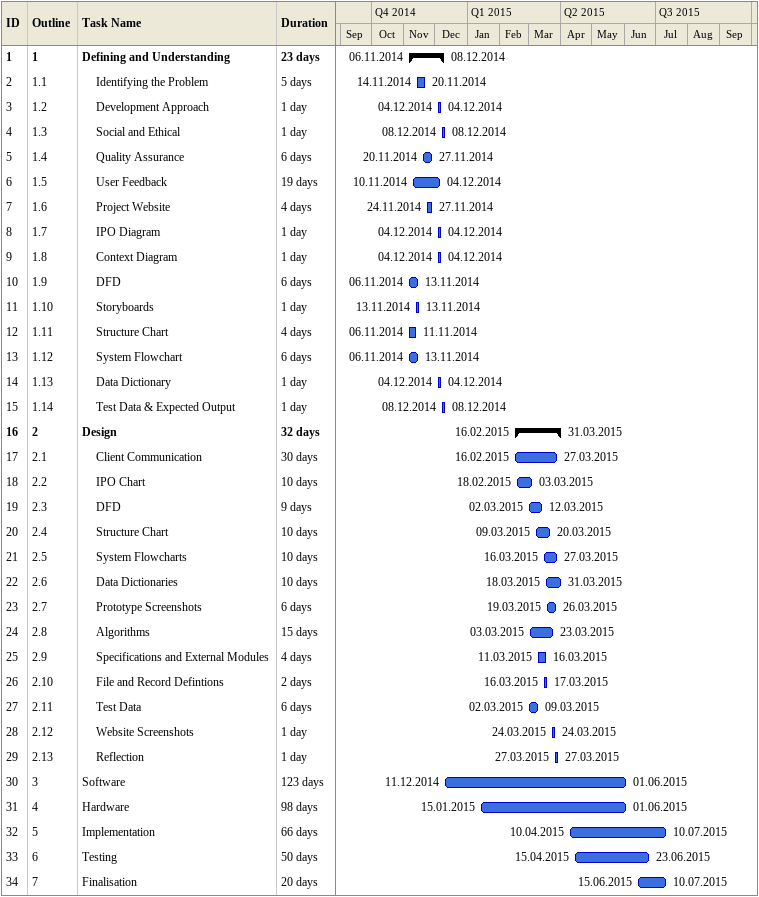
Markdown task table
| ID | WBS | Task | Duration | Start | Finish |
|---|---|---|---|---|---|
| 1 | 1 | **Defining and Understanding** | 23d | 2014-11-06 | 2014-12-08 |
| 2 | 1.1 | Identifying the Problem | 5d | 2014-11-14 | 2014-11-20 |
| 3 | 1.2 | Development Approach | 1d | 2014-12-04 | 2014-12-04 |
| 4 | 1.3 | Social and Ethical | 1d | 2014-12-08 | 2014-12-08 |
| 5 | 1.4 | Quality Assurance | 6d | 2014-11-20 | 2014-11-27 |
| 6 | 1.5 | User Feedback | 19d | 2014-11-10 | 2014-12-04 |
| 7 | 1.6 | Project Website | 4d | 2014-11-24 | 2014-11-27 |
| 8 | 1.7 | IPO Diagram | 1d | 2014-12-04 | 2014-12-04 |
| 9 | 1.8 | Context Diagram | 1d | 2014-12-04 | 2014-12-04 |
| 10 | 1.9 | DFD | 6d | 2014-11-06 | 2014-11-13 |
| 11 | 1.10 | Storyboards | 1d | 2014-11-13 | 2014-11-13 |
| 12 | 1.11 | Structure Chart | 4d | 2014-11-06 | 2014-11-11 |
| 13 | 1.12 | System Flowchart | 6d | 2014-11-06 | 2014-11-13 |
| 14 | 1.13 | Data Dictionary | 1d | 2014-12-04 | 2014-12-04 |
| 15 | 1.14 | Test Data & Expected Output | 1d | 2014-12-08 | 2014-12-08 |
| 16 | 2 | **Design** | 32d | 2015-02-16 | 2015-03-31 |
| 17 | 2.1 | Client Communication | 30d | 2015-02-16 | 2015-03-27 |
| 18 | 2.2 | IPO Chart | 10d | 2015-02-18 | 2015-03-03 |
| 19 | 2.3 | DFD | 9d | 2015-03-02 | 2015-03-12 |
| 20 | 2.4 | Structure Chart | 10d | 2015-03-09 | 2015-03-20 |
| 21 | 2.5 | System Flowcharts | 10d | 2015-03-16 | 2015-03-27 |
| 22 | 2.6 | Data Dictionaries | 10d | 2015-03-18 | 2015-03-31 |
| 23 | 2.7 | Prototype Screenshots | 6d | 2015-03-19 | 2015-03-26 |
| 24 | 2.8 | Algorithms | 15d | 2015-03-03 | 2015-03-23 |
| 25 | 2.9 | Specifications and External Modules | 4d | 2015-03-11 | 2015-03-16 |
| 26 | 2.10 | File and Record Defintions | 2d | 2015-03-16 | 2015-03-17 |
| 27 | 2.11 | Test Data | 6d | 2015-03-02 | 2015-03-09 |
| 28 | 2.12 | Website Screenshots | 1d | 2015-03-24 | 2015-03-24 |
| 29 | 2.13 | Reflection | 1d | 2015-03-27 | 2015-03-27 |
| 30 | 3 | Software | 123d | 2014-12-11 | 2015-06-01 |
| 31 | 4 | Hardware | 98d | 2015-01-15 | 2015-06-01 |
| 32 | 5 | Implementation | 66d | 2015-04-10 | 2015-07-10 |
| 33 | 6 | Testing | 50d | 2015-04-15 | 2015-06-23 |
| 34 | 7 | Finalisation | 20d | 2015-06-15 | 2015-07-10 |
